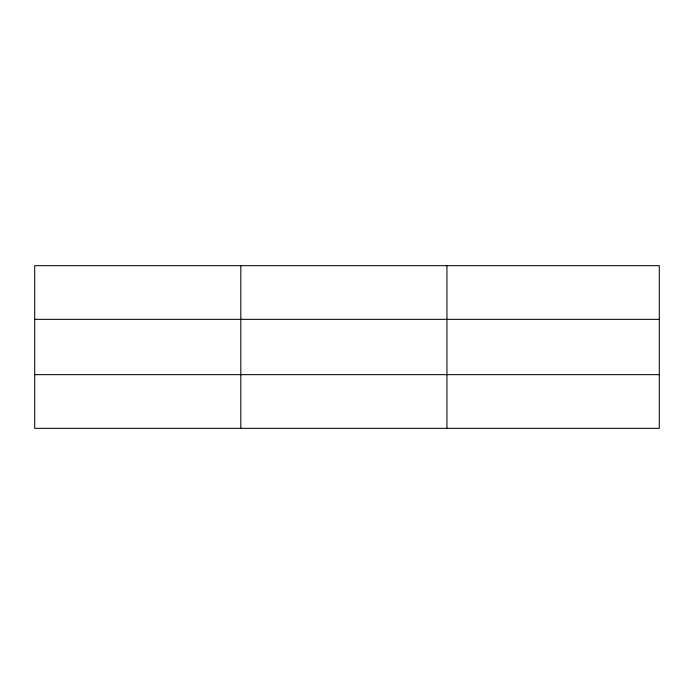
<?xml version="1.0" encoding="UTF-8"?>
<svg xmlns="http://www.w3.org/2000/svg" width="694" height="694" viewBox="0 0 694 694"><rect width="100%" height="100%" fill="white"/><g stroke="black" fill="none" stroke-linecap="round" stroke-linejoin="round"><path stroke-width="1.04" d="M240.818 428.328L240.818 265.672M446.936 428.328L446.936 265.672M659.3 374.656L659.3 428.328L34.7 428.328L34.7 265.672L659.3 265.672L659.3 374.656L34.7 374.656M34.7 319.344L659.3 319.344"/></g></svg>
